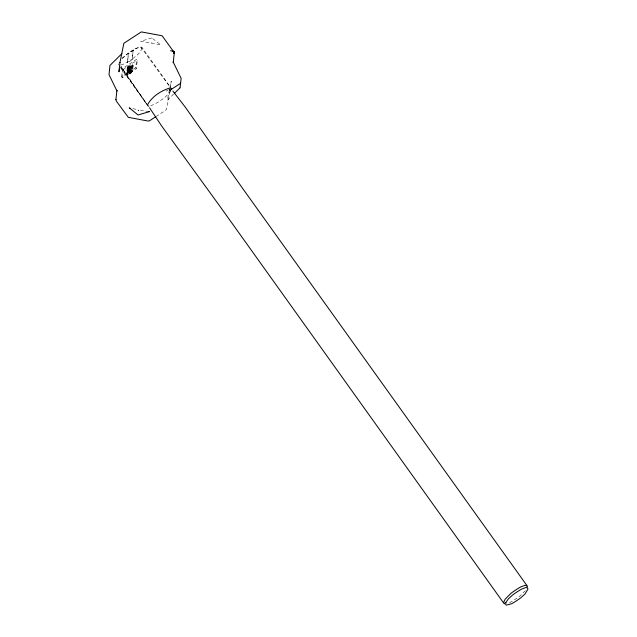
<?xml version="1.0" encoding="UTF-8"?>
<svg xmlns="http://www.w3.org/2000/svg" width="637" height="637" viewBox="0 0 637 637"><rect width="100%" height="100%" fill="white"/><g stroke="black" fill="none" stroke-linecap="round" stroke-linejoin="round"><path stroke-width="0.48" stroke-dasharray="3.19 2.39" d="M169.649 89.841C170.923 89.299 169.53 91.927 169.673 89.005L169.999 90.486L169.737 89.602L169.673 90.725L169.776 88.925L169.41 91.378L169.952 89.18M121.611 76.886L122.527 68.478L136.644 59.305L137.289 60.204L136.374 68.613L122.256 77.794L121.611 76.886L135.729 67.705L136.644 59.305M122.256 77.794L123.172 69.385L122.527 68.478M120.807 65.03L124.916 63.604L132.114 59.09L132.456 59.567L133.093 50.076L132.456 59.567L127.695 62.657L127.36 62.187L128.34 53.166C132.321 50.984 136.167 46.963 141.048 47.321L169.729 86.704M131.716 72.196L127.48 74.943L126.604 73.725L131.716 70.086L132.544 71.742L130.354 73.518L129.478 72.292L130.84 70.978L131.716 72.196L130.354 73.518M132.958 67.936L127.846 71.575L126.97 70.349L127.105 69.162L127.965 68.605L128.746 70.667L132.958 67.936L131.445 65.308L130.099 66.734L130.975 67.96L132.297 67.1L131.445 65.308M127.997 70.213L127.121 68.987L127.225 68.055L128.682 66.614L129.741 66.081L130.744 67.347L128.451 68.661L127.997 70.213L133.069 66.917C134.383 63.111 128.037 65.165 130.728 67.363M130.306 67.817L129.351 66.559L129.391 67.196L127.965 68.119L128.188 67.307L129.351 66.559L130.306 67.817L128.841 69.345L127.304 67.299L128.252 66.399C130.33 67.817 127.695 69.529 127.336 66.996M128.746 70.667L127.965 68.605M129.096 67.928L128.252 66.399M127.48 74.943L126.644 73.382M127.846 71.575L127.973 70.389L127.105 69.162M128.841 69.345L130.227 67.777M130.975 67.96L132.321 66.527M129.478 72.292L131.716 70.086M132.918 68.278L132.082 66.71L127.87 69.449M133.069 66.917L132.193 65.691L132.249 64.592M141.86 47.95C141.111 52.975 135.761 56.128 132.114 59.09M169.577 90.319L169.498 90.836L169.84 88.861M173.702 93.997L167.292 100.359L171.21 81.098L170.198 90.446L166.56 109.11L165.62 110.312L156.829 116.03M169.538 90.589L170.079 90.128L169.171 89.347L170.119 90.12L168.98 89.459L170.198 90.446L169.968 89.076M170.939 90.765C165.931 97.684 158.374 102.661 150.539 105.869M130.744 67.347L133.125 65.81M525.326 590.714L519.848 596.081A23.45 5.239 -35.6 0 1 510.165 602.371L507.928 603.366M122.137 58.357L128.34 53.166L127.695 62.657L127.36 62.187M121.978 58.469C127.519 53.675 133.603 48.523 140.936 46.987L141.947 47.337L170.063 86.632M123.172 69.385L137.289 60.204M127.304 67.299L128.22 66.702M130.099 66.734L131.421 65.882M128.212 68.215L129.128 67.626M127.121 68.987L132.193 65.691M126.97 70.349L132.042 67.052M127.973 70.389L128.841 69.823M126.604 73.725L130.84 70.978M127.519 74.601L132.592 71.304M166.193 91.075L168.279 89.865M168.98 89.459L169.768 89.005M151.694 37.949L140.705 41.286L160.787 45.004L151.861 37.917M131.923 70.285C128.698 71.344 126.437 74.847 131.405 71.169C133.69 67.188 125.019 70.588 128.467 72.929M151.455 42.44L151.925 42.591M132.799 108.68L136.565 109.381M140.331 110.082L148.803 111.65M126.811 72.395C131.365 71.153 134.964 65.404 127.519 70.938C124.295 75.994 135.713 71.471 131.843 68.374M132.719 69.592L128.395 72.164L127.687 73.613M127.599 71.702L131.047 69.059M133.093 50.076L133.436 50.546L128.674 53.643L128.34 53.166M135.729 67.705L136.374 68.613M130.298 65.977L131.174 67.196M129.391 67.196L130.267 68.422M131.668 70.516L132.544 71.742M128.188 67.307L129.064 68.525M130.075 72.092L130.951 73.311M120.274 67.299L147.816 105.798M120.871 67.498L146.446 103.433M147.585 105.025L120.934 66.407L146.749 104.476M169.354 89.228L169.999 90.486M118.299 63.883L118.546 64.894"/><path stroke-width="0.96" d="M173.782 51.836L174.044 52.123A5.12 2.452 -40.1 0 1 174.172 52.704L174.204 53.524L173.845 51.446L170.573 50.729M156.033 116.547L149.639 120.704L148.142 121.062L128.316 117.312L116.38 101.187L115.942 99.388M119.923 62.713L123.857 43.284L141.326 31.906L162.109 35.76L173.981 52.154M115.91 99.635L116.929 90.287L116.977 91.035L109.023 74.688L109.946 65.46L121.906 53.627M119.947 62.466L118.936 71.814L119.517 68.669M174.235 53.277L173.129 51.302L174.235 53.277L173.216 62.625L173.232 62.092L181.155 78.415L180.048 87.81M173.718 52.21L173.551 53.213L173.853 51.462M109.524 69.704L109.5 70.174M180.621 83.208L180.645 82.73M179.968 87.922L174.387 93.336M170.867 89.65L180.406 83.447M129.972 108.163L129.343 107.868L138.078 114.986L149.44 111.626L148.803 111.65M138.691 110.464L138.221 110.312M148.827 106.148L147.816 105.798L147.569 104.779C151.988 96.434 161.288 90.526 170.206 87.89L171.218 88.24L171.464 89.252M173.67 52.592L174.148 53.126L173.296 51.35L174.22 53.15M527.364 586.908L526.369 585.387L524.976 585.355L520.851 586.86A23.45 5.239 -35.6 0 0 511.169 593.151L505.149 599.178L503.652 602.315L504.647 603.844M173.813 52.226C174.084 52.178 173.837 53.723 173.853 51.931L173.957 52.815L173.614 51.541L174.132 53.022M172.85 91.011L185.391 107.287L243.191 189.189L527.197 585.944M503.827 603.279L219.853 206.205L161.838 126.245L149.536 107.804M173.726 51.669L174.076 52.919M505.889 602.403L505.651 604.585L506.431 605.118L511.678 603.725A22.279 4.985 -35.6 0 0 520.875 597.745L525.055 593.907L528.017 589.034L527.078 587.585L525.748 587.561L521.83 588.986A22.279 4.985 -35.6 0 0 512.634 594.966L508.453 598.796L505.889 602.403"/></g></svg>
